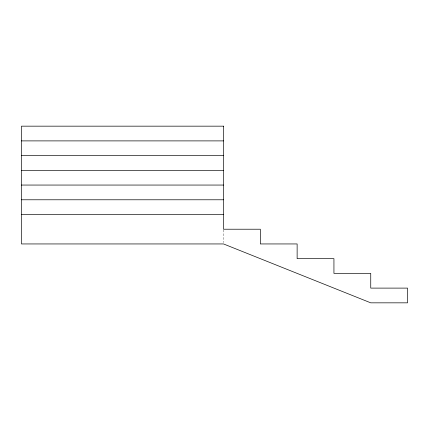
<?xml version="1.0" encoding="UTF-8"?>
<svg xmlns="http://www.w3.org/2000/svg" width="429" height="429" viewBox="0 0 429 429"><rect width="100%" height="100%" fill="white"/><g stroke="black" fill="none" stroke-linecap="round" stroke-linejoin="round"><path stroke-width="0.32" stroke-dasharray="2.15 1.61" d="M223.52 229.89L223.52 242.605"/><path stroke-width="0.64" d="M21.45 140.889L223.52 140.889M21.45 155.609L223.52 155.609M21.45 170.334L223.52 170.334M21.45 185.055L223.52 185.055M21.45 199.78L223.52 199.78M21.45 214.5L223.52 214.5M223.52 126.164L21.45 126.164L21.45 243.945L223.52 243.945L370.742 302.836L407.55 302.836L407.55 288.111L370.742 288.111L370.742 273.391L333.939 273.391L333.939 258.666L297.131 258.666L297.131 243.945L260.323 243.945L260.323 229.22L223.52 229.22L223.52 126.164"/></g></svg>
